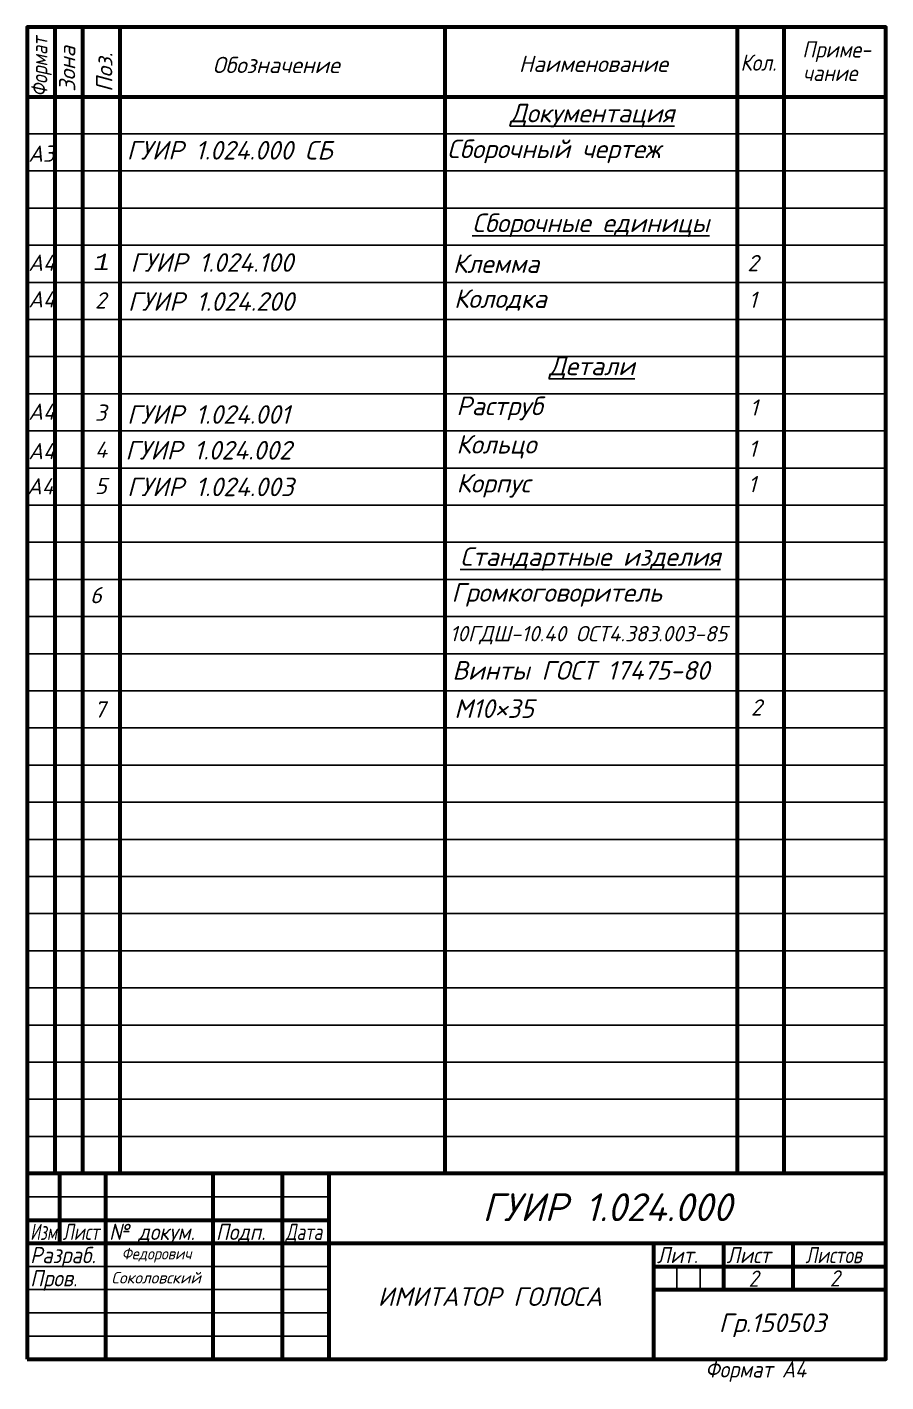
# Model space of a CAD drawing. Header units: millimetres. Extents: x 0 to 633, y 0 to 297.
# Drawn here: x 448.1 to 633.1, y 0.3 to 292.2 of the extents above; entities that cross this region are included whole.
import ezdxf

# ---------------------------------------------------------------- set-up
doc = ezdxf.new("R2010")
doc.units = ezdxf.units.MM
doc.header["$LTSCALE"] = 0.5
doc.styles.get("Standard").update_dxf_attribs({"font": 'isocpeui.ttf', "width": 0.9})
doc.styles.add('стиль1', font='times.ttf')

msp = doc.modelspace()

# ---------------------------------------------------------------- linework, layer by layer
at = {"color": 7, "linetype": 'Continuous'}
for p, q in [((448.1, 292.19), (448.1, 277.19)), ((468.1, 292.19), (538.1, 292.19)), ((601.1, 292.19), (611.1, 292.19)), ((448.1, 35.19), (513.1, 35.19)), ((448.1, 30.19), (513.1, 30.19)), ((583.1, 30.19), (583.1, 25.19)), ((448.1, 5.19), (633.1, 5.19))]:
    msp.add_line(p, q, dxfattribs=at)
at = {"color": 7, "linetype": 'Continuous', "lineweight": 60}
for p, q in [((454.1, 292.19), (454.1, 45.19)), ((460.1, 45.19), (460.1, 292.19)), ((468.1, 292.19), (468.1, 45.19)), ((538.1, 292.19), (538.1, 45.19)), ((601.1, 45.19), (601.1, 292.19)), ((611.1, 292.19), (611.1, 45.19)), ((448.1, 277.19), (633.1, 277.19)), ((633.1, 45.19), (448.1, 45.19)), ((455.1, 45.19), (455.1, 30.19)), ((465.1, 5.19), (465.1, 45.19)), ((488.1, 45.19), (488.1, 5.19)), ((503.1, 5.19), (503.1, 45.19)), ((513.1, 45.19), (513.1, 5.19)), ((448.1, 35.19), (513.1, 35.19)), ((448.1, 30.19), (513.1, 30.19)), ((513.1, 30.19), (633.1, 30.19)), ((583.1, 5.19), (583.1, 30.19)), ((598.1, 30.19), (598.1, 20.19)), ((613.1, 20.19), (613.1, 30.19)), ((583.1, 25.19), (633.1, 25.19)), ((583.1, 20.19), (633.1, 20.19)), ((583.1, 5.19), (633.1, 5.19))]:
    msp.add_line(p, q, dxfattribs=at)
at = {"color": 7, "linetype": 'Continuous', "lineweight": -3}
for p, q in [((448.1, 269.19), (633.1, 269.19)), ((448.1, 261.19), (633.1, 261.19)), ((448.1, 253.19), (633.1, 253.19)), ((448.1, 245.19), (633.1, 245.19)), ((448.1, 237.19), (633.1, 237.19)), ((448.1, 229.19), (633.1, 229.19)), ((448.1, 221.19), (633.1, 221.19)), ((448.1, 213.19), (633.1, 213.19)), ((448.1, 205.19), (633.1, 205.19)), ((448.1, 197.19), (633.1, 197.19)), ((448.1, 189.19), (633.1, 189.19)), ((448.1, 181.19), (633.1, 181.19)), ((448.1, 173.19), (633.1, 173.19)), ((448.1, 165.19), (633.1, 165.19)), ((448.1, 157.19), (633.1, 157.19)), ((448.1, 149.19), (633.1, 149.19)), ((448.1, 141.19), (633.1, 141.19)), ((448.1, 133.19), (633.1, 133.19)), ((448.1, 125.19), (633.1, 125.19)), ((448.1, 117.19), (633.1, 117.19)), ((448.1, 109.19), (633.1, 109.19)), ((448.1, 101.19), (633.1, 101.19)), ((448.1, 93.19), (633.1, 93.19)), ((448.1, 85.19), (633.1, 85.19)), ((448.1, 77.19), (633.1, 77.19)), ((448.1, 69.19), (633.1, 69.19)), ((448.1, 61.19), (633.1, 61.19)), ((448.1, 53.19), (633.1, 53.19)), ((448.1, 40.19), (513.1, 40.19)), ((448.1, 25.19), (513.1, 25.19)), ((588.1, 20.19), (588.1, 25.19)), ((593.1, 25.19), (593.1, 20.19)), ((448.1, 20.19), (513.1, 20.19)), ((448.1, 15.19), (513.1, 15.19)), ((448.1, 10.19), (513.1, 10.19))]:
    msp.add_line(p, q, dxfattribs=at)
at = {"color": 7, "linetype": 'Continuous', "lineweight": 60}
msp.add_lwpolyline([(448.1, 5.19), (633.1, 5.19), (633.1, 292.19), (448.1, 292.19)], close=True, dxfattribs=at)

# ---------------------------------------------------------------- texts
at = {"color": 7, "linetype": 'Continuous', "width": 0.8}
msp.add_text('Формат', height=3.5, rotation=90, dxfattribs=at).set_placement((452.48, 277.19))
at = {"color": 7, "linetype": 'Continuous'}
for s, width, p in [('Приме-', 0.9, (615.08, 285.62)), ('Кол.', 0.9, (601.77, 282.78)), ('чание', 0.9, (615.22, 280.56)), ('Изм.', 0.7, (448.77, 30.89)), ('Лист', 0.75, (455.77, 30.89)), ('№ докум.', 0.9, (465.77, 30.89)), ('Подп.', 0.9, (488.77, 30.89)), ('Дата', 0.75, (503.77, 30.89)), ('Разраб.', 0.9, (448.77, 25.89)), ('Лит.', 0.9, (583.77, 25.89)), ('Лист', 0.9, (598.77, 25.89)), ('Листов', 0.8, (615.77, 25.89)), ('Пров.', 0.9, (448.77, 20.89)), ('Формат А4', 0.9, (594.18, 1.26))]:
    msp.add_text(s, height=3.5, dxfattribs=dict(at, width=width)).set_placement(p)
for s, p in [('Зона', (458.48, 278.23)), ('Поз.', (466.48, 278.23))]:
    msp.add_text(s, height=3.5, rotation=90, dxfattribs=at).set_placement(p)
for s, p in [('Обозначение', (488.07, 282.28)), ('Наименование', (554.05, 282.52))]:
    msp.add_text(s, height=3.5, dxfattribs=at).set_placement(p)
at = {"style": 'стиль1'}
for s, width, gutter_width, heights, insert, char_height, attachment_point in [('\\pxqc;{\\fISOCPEUR|b0|i1|c204|p34;\\LДокументация}', 63, 20, [0], (538.33, 275.66), 4, 1), ('{\\fISOCPEUR|b0|i1|c204|p34;ГУИР 1.024.000 СБ}', 70, 20, [6.71], (469.57, 267.65), 4, 1), ('\\pxqj;{\\fISOCPEUR|b0|i1|c204|p34;Сборочный чертеж}', 63, 20, [0], (538.59, 267.95), 4, 1), ('\\pxqc;{\\fISOCPEUR|b0|i1|c204|p34;\\LСборочные единицы}', 63, 20, [0], (538.04, 252.02), 4, 1), ('{\\fISOCTEUR|b0|i1|c204|p49;1}', 6, 20, [0], (462.47, 243.35), 3.5, 1), ('{\\fISOCPEUR|b0|i1|c204|p34;ГУИР 1.024.100}', 70, 20, [0], (470.37, 243.47), 4, 1), ('{\\fISOCPEUR|b0|i1|c204|p34;Клемма}', 63, 20, [0], (539.82, 243.23), 4, 1), ('{\\fISOCPEUR|b0|i1|c204|p34;2}', 6, 20, [0], (603.26, 243.09), 3.5, 1), ('{\\fISOCPEUR|b0|i1|c204|p34;2}', 6, 20, [0], (462.73, 235.06), 3.5, 1), ('{\\fISOCPEUR|b0|i1|c204|p34;ГУИР 1.024.200 }', 70, 20, [0], (469.82, 235.06), 4, 1), ('{\\fISOCPEUR|b0|i1|c204|p34;Колодка}', 63, 20, [0], (540.07, 235.69), 4, 1), ('{\\fISOCPEUR|b0|i1|c204|p34;1}', 6, 20, [0], (603.54, 235.19), 3.5, 1), ('\\pxqc;{\\fISOCPEUR|b0|i1|c204|p34;\\LДетали}', 63, 20, [0], (538.26, 221.19), 4, 1), ('{\\fISOCPEUR|b0|i1|c204|p34;3}', 6, 20, [0], (462.73, 210.87), 3.5, 1), ('{\\fISOCPEUR|b0|i1|c204|p34;ГУИР 1.024.001 }', 70, 20, [4], (469.64, 210.73), 4, 1), ('{\\fISOCPEUR|b0|i1|c204|p34;Раструб}', 63, 20, [0], (540.57, 212.58), 4, 1), ('{\\fISOCPEUR|b0|i1|c204|p34;1}', 6, 20, [0], (603.78, 211.98), 3.5, 1), ('{\\fISOCPEUR|b0|i1|c204|p34;4}', 6, 20, [0], (462.73, 202.9), 3.5, 1), ('{\\fISOCPEUR|b0|i1|c204|p34;ГУИР 1.024.002 }', 70, 20, [0], (469.27, 203.02), 4, 1), ('{\\fISOCPEUR|b0|i1|c204|p34;Кольцо}', 63, 20, [0], (540.57, 204.31), 4, 1), ('{\\fISOCPEUR|b0|i1|c204|p34;1}', 6, 20, [0], (603.48, 203.12), 3.5, 1), ('{\\fISOCPEUR|b0|i1|c204|p34;Корпус}', 63, 35, [0], (540.6, 195.92), 4, 1), ('{\\fISOCPEUR|b0|i1|c204|p34;5}', 6, 20, [0], (462.73, 195.08), 3.5, 1), ('{\\fISOCPEUR|b0|i1|c204|p34;ГУИР 1.024.003 }', 70, 20, [0], (469.64, 195.13), 4, 1), ('{\\fISOCPEUR|b0|i1|c204|p34;1}', 6, 20, [0], (603.4, 195.47), 3.5, 1), ('\\pxqc;{\\fISOCPEUR|b0|i1|c204|p34;\\LСтандартные изделия}', 63, 20, [0], (537.94, 180.12), 4, 1), ('{\\fISOCPEUR|b0|i1|c204|p34;Громкоговоритель}', 63, 35, [0], (539.53, 172.4), 4, 1), ('{\\fISOCPEUR|b0|i1|c204|p34;6}', 6, 20, [0], (461.66, 171.56), 3.5, 1), ('{\\fISOCPEUR|b0|i1|c204|p34;10ГДШ-10.40 ОСТ4.383.003-85}', 63, 35, [0], (539.15, 163.16), 3.3, 1), ('{\\fISOCPEUR|b0|i1|c204|p34;Винты ГОСТ 17475-80}', 63, 35, [0], (539.72, 155.6), 4, 1), ('{\\fISOCPEUR|b0|i1|c204|p34;7}', 6, 20, [0], (462.53, 146.93), 3.5, 1), ('{\\fISOCPEUR|b0|i1|c204|p34;М10×35}', 63, 20, [0], (540.12, 147.36), 4, 1), ('{\\fISOCPEUR|b0|i1|c204|p34;2}', 6, 20, [0], (604, 147.36), 3.5, 1), ('{\\fISOCPEUR|b1|i1|c204|p34;ГУИР 1.024.000 }', 119.7229, 20, [14.25], (573.05, 40.95), 6, 2), ('{\\fISOCPEUR|b0|i1|c204|p34;Соколовский}', 23, 20, [0], (466.24, 24.01), 2.5, 1), ('{\\fISOCPEUR|b1|i1|c204|p34;ИМИТАТОР ГОЛОСА}', 70, 20, [0], (547.8, 20.68), 4, 2), ('{\\fISOCPEUR|b0|i1|c204|p34;Гр.150503}', 50, 20, [27.22], (597.1, 15.05), 4, 1)]:
    msp.add_mtext_dynamic_manual_height_columns(s, width=width, gutter_width=gutter_width, heights=heights, dxfattribs=dict(at, insert=insert, char_height=char_height, attachment_point=attachment_point))
at = {"char_height": 3.5, "width": 6.4014, "attachment_point": 1, "style": 'стиль1'}
for s, insert in [('{\\fISOCPEUR|b0|i1|c204|p34;А3}', (448.37, 266.67)), ('{\\fISOCPEUR|b0|i1|c204|p34;А4}', (448.37, 243.16)), ('{\\fISOCPEUR|b0|i1|c204|p34;А4}', (448.37, 235.28)), ('{\\fISOCPEUR|b0|i1|c204|p34;А4}', (448.37, 211.07)), ('{\\fISOCPEUR|b0|i1|c204|p34;А4}', (448.37, 202.58)), ('{\\fISOCPEUR|b0|i1|c204|p34;А4}', (448.1, 195.01))]:
    msp.add_mtext(s, dxfattribs=dict(at, insert=insert))
at = {"attachment_point": 1}
for s, width, gutter_width, insert, char_height in [('{\\fISOCPEUR|b0|i1|c204|p34;Федорович}', 19.9584, 20, (468.46, 29.19), 2.5), ('2', 8.5214, 50, (603.52, 24.31), 3.5), ('2', 13.9627, 50, (621.03, 24.37), 3.5)]:
    msp.add_mtext_dynamic_manual_height_columns(s, width=width, gutter_width=gutter_width, heights=[0], dxfattribs=dict(at, insert=insert, char_height=char_height))

doc.saveas('drawing.dxf')
